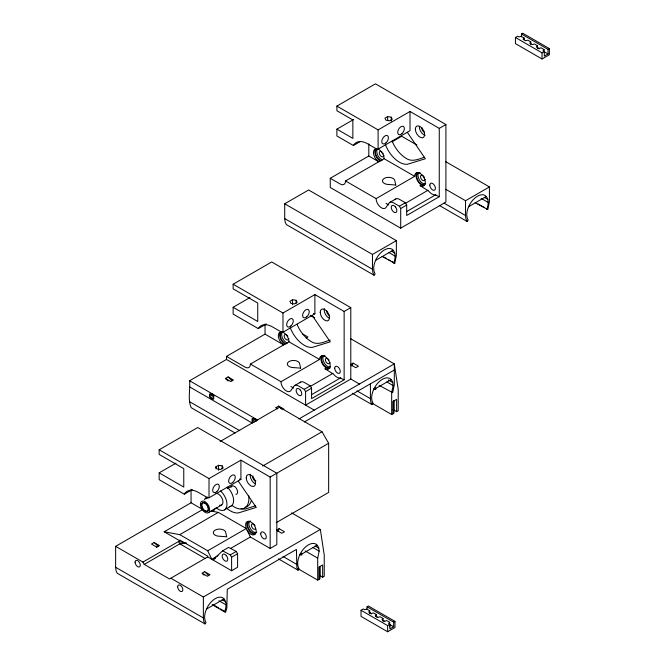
<?xml version="1.0" encoding="UTF-8"?>
<svg xmlns="http://www.w3.org/2000/svg" width="665" height="665" viewBox="0 0 665 665"><rect width="100%" height="100%" fill="white"/><g stroke="black" fill="none" stroke-linecap="round" stroke-linejoin="round"><path stroke-width="1" d="M297.995 568.725L317.695 580.096L317.695 558.143L319.134 551.127L318.768 548.093L317.695 545.716L315.983 544.128A15.229 8.795 -60 0 0 300.746 552.923C298.186 557.677 296.191 563.845 299.067 568.899L298.028 570.188L296.839 567.553L296.432 549.406L227.264 589.331L226.856 607.951L225.668 611.966L224.629 611.875C226.241 607.428 227.322 601.077 222.916 597.86A15.229 8.795 -60 0 0 207.688 606.655C205.119 611.409 203.133 617.569 206 622.631L204.97 623.92L117.223 573.255L116.034 570.62L115.627 567.287L115.627 546.331L191.063 502.782L202.725 509.515L164.172 531.776L179.791 540.786L179.791 540.022L207.721 556.148L207.721 556.913L169.508 578.982L144.239 564.386L142.909 562.083L115.627 546.331M235.069 433.015L191.196 407.678C187.513 399.324 190.448 389.64 189.6 380.754L226.482 359.466L314.229 410.122M191.063 502.782L191.063 489.282M237.596 553.745L237.596 567.253L231.611 570.711L212.858 559.88L222.592 550.844L228.577 547.395L236.266 551.443L237.596 553.745L231.611 557.195L231.611 570.711M226.482 359.466L226.482 356.398L265.036 334.138L265.036 324.013M192.285 489.59L184.313 494.195L159.159 479.673L159.159 472.857L183.764 487.063L183.764 468.626L159.159 454.419L159.159 449.798L197.713 427.537L276.815 473.214L276.815 544.61L270.165 548.45L270.165 477.046L328.66 443.289L322.018 431.776L279.475 407.213L220.148 441.469M299.882 382.799A7.14 4.123 60 0 1 304.254 382.417L310.239 385.866L311.569 388.169L311.569 398.609L344.138 379.806L344.138 311.469L350.788 307.637L350.788 379.033L305.584 405.135L305.584 391.619L304.254 389.316L298.277 385.866A7.14 4.123 60 0 0 293.897 386.257L290.913 390.521A7.523 4.339 60 0 1 287.687 391.519L286.307 390.937A7.523 4.339 60 0 1 280.987 381.718L250.414 364.071A7.531 4.347 60 0 1 245.094 367.147L226.482 356.398M360.497 141.412L353.406 145.51L336.889 135.976L336.889 129.16L352.857 138.378L352.857 119.941L336.889 110.722L336.889 106.101L375.451 83.84L445.907 124.521L445.907 202.069L400.704 228.162L330.247 187.48L330.247 178.278L368.801 156.017L368.801 143.873M379.133 385.334L392.699 392.658L394.303 384.836L394.303 363.888L350.43 338.56M393.73 263.19C395.334 258.735 396.415 252.392 392.018 249.175A15.229 8.795 -60 0 0 376.781 257.97C374.22 262.725 372.225 268.884 375.102 273.947L374.062 275.235L286.324 224.571L285.127 221.935L284.72 218.602L284.72 203.789L308.618 189.991L396.365 240.647L396.365 255.46L394.761 263.282L382.084 256.466M395.002 199.691A7.14 4.123 60 0 1 399.382 199.3L405.359 202.758L406.689 205.061L406.689 215.502L439.257 196.699L439.266 128.362L445.907 124.521M445.55 161.587L489.423 186.923L489.423 201.728L487.827 209.55L475.151 202.742M209.575 396.739L209.575 393.979L211.645 393.788L213.714 396.373L213.714 399.133L211.645 399.316L209.575 396.739L213.041 394.736M256.657 420.596L253.182 422.599L252.143 421.319L252.143 418.559L254.213 418.368L256.291 420.953M352.309 393.239L372.001 404.611L373.04 403.322C370.164 398.269 372.159 392.101 374.728 387.346A15.229 8.795 -60 0 1 389.956 378.551L391.668 380.139L392.741 382.516L393.106 385.55L391.668 392.566L391.668 414.519L371.968 403.148M439.374 205.477L467.129 221.503L468.16 220.215C465.284 215.161 467.279 208.993 469.847 204.238A15.229 8.795 -60 0 1 485.076 195.444C489.482 198.66 488.401 205.011 486.788 209.458M258.286 328.618L258.535 328.078A22.56 13.026 60 0 1 272.351 326.839L280.863 331.752L282.982 332.209L314.894 313.789L314.886 294.587L282.982 312.999L233.132 284.221L233.132 288.843L257.737 303.049L257.737 321.486L233.132 307.28L233.132 314.096L258.286 328.618L266.266 324.013M184.313 494.195L184.554 493.646A22.56 13.026 60 0 1 198.378 492.416L206.89 497.329L209.01 497.786L240.921 479.365L240.905 460.163L209.01 478.576L159.159 449.798M353.406 145.51L353.655 144.962A22.56 13.026 60 0 1 367.471 143.731L375.983 148.644L378.102 149.101L410.014 130.681L410.006 111.479L378.102 129.891L336.889 106.101M351.793 365.916L353.123 363.107L358.435 366.174L355.783 367.712L350.463 364.636L353.123 363.107M277.82 531.493L279.15 528.683L284.462 531.751L281.802 533.288L276.49 530.213L279.15 528.683M521.46 36.783L521.46 34.015L522.79 33.25L549.373 48.603L549.373 54.738L542.033 58.985L515.442 43.632L515.442 37.489L517.736 36.168L519.008 36.899L521.185 36.317L524.12 38.013L523.106 39.268L525.658 40.74L527.835 40.158L530.77 41.853L530.77 44.613M530.77 41.853L529.756 43.109L532.308 44.58L534.477 43.99L537.42 45.686L537.42 48.454M537.42 45.686L536.406 46.941L538.949 48.412L541.127 47.83L544.061 49.526L544.061 51.371M544.061 49.526L543.047 50.781L544.327 51.521L544.327 56.126L548.043 53.973L548.043 49.368L521.46 34.015M367.047 609.547L367.047 606.788L368.377 606.014L394.96 621.368L394.96 627.511L387.62 631.75L361.029 616.397L361.029 610.262L363.323 608.932L364.595 609.672L366.772 609.082L369.707 610.778L368.693 612.033L371.245 613.504L373.422 612.922L376.357 614.618L376.357 616.463M376.357 614.618L375.343 615.873L377.895 617.344L380.064 616.763L383.007 618.458L383.007 621.218M383.007 618.458L381.993 619.714L384.536 621.185L386.714 620.595L389.648 622.29L389.648 626.895M389.648 622.29L388.634 623.546L389.914 624.285L389.914 628.89L393.63 626.738L393.63 622.132L367.047 606.788M384.087 155.627L383.273 156.383A3.009 1.737 60 0 1 380.53 155.801A3.009 1.737 60 0 1 379.432 152.102A3.009 1.737 60 0 1 381.984 152.036M425.301 179.425L424.486 180.182A3.009 1.737 60 0 1 421.278 178.976A3.009 1.737 60 0 1 421.278 175.219A3.009 1.737 60 0 1 424.486 177.721M288.967 338.734L288.153 339.491A3.009 1.737 60 0 1 285.41 338.909A3.009 1.737 60 0 1 284.312 335.21A3.009 1.737 60 0 1 286.856 335.143M330.181 362.533L329.366 363.29A3.009 1.737 60 0 1 326.623 362.699A3.009 1.737 60 0 1 325.526 359A3.009 1.737 60 0 1 328.069 358.942M336.889 129.16L353.73 119.442M387.653 116.608L384.993 118.146L385.966 120.24L389.599 120.806L392.259 119.268L391.286 117.173L387.653 116.608L387.653 120.606M515.442 37.489L542.033 52.843L544.327 51.521M548.043 49.368L549.373 48.603M391.943 141.886L401.685 136.258L416.905 145.045M330.247 178.278L340.214 184.039A7.531 4.347 60 0 0 345.542 180.963L384.096 158.702L414.661 176.35A7.531 4.347 60 0 1 419.981 173.274A7.531 4.347 60 0 1 425.309 182.493A7.531 4.347 60 0 1 419.981 185.568L428.626 191.063A9.401 5.428 60 0 0 435.276 194.895L439.257 196.699M414.661 176.35L376.107 198.611L345.542 180.963M233.132 284.221L271.686 261.96L350.788 307.637M389.823 202.401L395.808 198.951M376.116 198.611A7.523 4.339 60 0 0 381.427 207.821L382.807 208.411A7.523 4.339 60 0 0 386.033 207.414L389.025 203.149A7.14 4.123 60 0 1 393.397 202.758L399.374 206.208L405.359 202.758M405.176 203.448L428.061 190.232M400.704 228.162L400.704 208.511L406.689 205.061M233.132 307.28L249.974 297.554M406.789 211.495L435.841 194.72M292.534 299.716L289.874 301.253L290.846 303.348L294.479 303.913L297.139 302.375L296.166 300.281L292.534 299.716L292.534 304.711M284.72 203.789L372.466 254.446L396.365 240.647M445.824 189.35L465.525 200.722L489.423 186.923M375.634 260.364L393.165 250.24M468.692 206.632L486.223 196.516M225.46 378.468L228.12 376.939L233.44 380.006L230.78 381.544L225.46 378.468L228.12 381.028M250.414 364.071L288.976 341.81L319.541 359.457A7.531 4.347 60 0 1 324.861 356.382A7.531 4.347 60 0 1 330.189 365.609A7.531 4.347 60 0 1 324.861 368.676L333.506 374.171A9.401 5.428 60 0 0 340.148 378.003L344.138 379.806M306.149 338.028L307.92 337.005L302.6 333.938M209.583 395.367L212.185 393.863M210.614 398.019L214.08 396.016M211.645 399.316L213.374 398.318M319.541 359.457L280.987 381.718M294.703 385.509L300.688 382.059M159.159 472.857L175.992 463.131M304.254 389.316L310.239 385.866M252.151 419.947L254.753 418.443M310.048 386.556L332.941 373.339M252.143 421.319L255.609 419.316M277.313 408.917L275.983 407.637L278.643 406.107L283.955 409.175M305.584 391.619L311.569 388.169M311.669 394.603L340.713 377.828M215.901 466.83L218.561 465.292L222.193 465.857L223.166 467.952L220.506 469.49L216.873 468.925L215.901 466.83L215.901 468.825M298.934 418.95L394.303 363.888L398.219 389.474L398.219 410.737L396.623 411.66L393.04 409.59M304.329 421.976L394.303 370.031M373.572 389.74L391.103 379.624M262.692 466.024L322.018 431.776M227.488 488.6L231.919 486.04M156.366 547.37L159.467 545.583L154.147 542.515L151.487 544.045L156.807 547.12M208.311 512.707L221.603 505.034M164.172 531.776L179.791 534.652L218.344 512.391L246.283 528.525L250.364 537.012L270.165 548.45M224.429 509.914L231.071 506.082M391.668 414.519L393.963 413.189L393.963 400.912M142.909 562.083L179.791 540.786M144.239 564.386L179.799 543.854L186.466 543.072L178.469 541.551L179.799 543.854L205.069 558.442M179.791 534.652L207.721 550.778L246.283 528.525L245.568 525.034A7.531 4.347 60 0 1 252.268 522.964A7.531 4.347 60 0 1 255.501 533.845A7.531 4.347 60 0 1 247.122 530.279M207.721 556.913L211.811 559.265L218.087 555.641M230.639 548.401L250.364 537.012M276.175 522.715L328.66 492.416L328.66 443.289M212.858 559.88L215.427 558.4M222.592 550.844L230.281 554.893L236.266 551.443M204.67 571.676L202.01 573.213L207.322 576.281L209.982 574.751L204.67 571.676L208.652 575.516M170.839 578.209L203.365 596.995L320.331 529.465L324.246 555.051L324.246 576.314L322.65 577.237L319.965 575.682M206.541 609.049L224.072 598.924M299.599 555.317L317.13 545.2M317.695 580.096L319.99 578.766L319.99 566.489M361.029 610.262L387.62 625.607L389.914 624.285M393.63 622.132L394.96 621.368M424.428 157.231C418.485 159.193 411.859 162.368 406.024 158.312C401.294 155.386 397.612 151.13 394.744 146.408A22.56 13.026 60 0 1 392.209 141.13M330.247 340.048C323.996 341.926 317.055 345.709 310.904 341.428C306.174 338.493 302.492 334.237 299.624 329.516A22.56 13.026 60 0 1 297.089 324.237M255.327 505.915L244.903 509.141L241.054 508.758M218.344 512.391L211.054 511.044A7.531 4.347 60 0 0 214.82 508.875M313.473 313.489L314.894 313.789M239.5 479.058L240.921 479.365M388.792 204.953L386.041 203.365M293.672 388.061L290.913 386.473M537.411 47.83L539.182 48.861M544.502 51.928L548.043 53.973M410.006 111.479L439.266 128.362M484.286 197.347L487.861 199.409M481.069 198.303L488.226 202.443M477.977 203.864L484.245 207.488M368.801 156.017L378.767 161.778A7.531 4.347 60 0 1 373.447 152.551A7.531 4.347 60 0 1 378.767 149.484A7.531 4.347 60 0 1 384.096 158.702M444.037 203.124L465.525 215.526L465.932 218.86L467.129 221.503M391.219 251.071L394.802 253.141M388.9 252.55L395.168 256.166M384.021 257.081L386.706 258.627M388.493 259.666L390.288 260.697M392.076 261.727L394.761 263.282M284.72 218.602L372.466 269.259L372.874 272.592L374.062 275.235M314.886 294.587L344.138 311.469M310.139 315.301L314.62 317.878M388.269 379.939L392.741 382.516M386.839 381.926L393.106 385.55M373.938 388.56L375.717 389.582L375.717 387.537M350.788 379.033L359.424 384.021M265.036 334.138L283.647 344.886A7.531 4.347 60 0 1 278.327 335.667A7.531 4.347 60 0 1 283.647 332.591A7.531 4.347 60 0 1 288.976 341.81M356.972 390.879L370.405 398.634L370.812 401.976L372.001 404.611M275.983 407.637L277.754 408.659M189.6 380.754L257.646 420.047M189.6 386.897L252.268 423.081M189.6 401.71L239.732 430.654M240.905 460.163L270.165 477.046M291.677 512.923L320.331 529.465M315.185 546.032L318.768 548.093M312.866 547.503L319.134 551.127M305.16 550.911L317.695 558.143M299.965 554.136L301.744 555.159L301.744 553.114M282.999 556.455L296.432 564.211M278.336 558.816L298.028 570.188M369.707 612.922L371.477 613.945M375.908 616.505L377.678 617.527M382.998 620.603L384.769 621.625M389.2 624.186L393.63 626.738M222.127 599.755L225.709 601.825M218.91 600.719L226.067 604.851M213.132 604.726L218.502 607.827M220.298 608.866L225.668 611.966M212.093 604.635L224.629 611.875M115.627 567.287L203.365 617.943L203.773 621.276L204.97 623.92M278.643 406.107L281.968 409.299M228.12 376.939L232.11 380.771M202.675 573.853L204.005 575.134M154.147 542.515L158.137 546.347M407.354 132.385L425.359 158.736L407.354 164.288A22.56 13.026 60 0 1 385.559 144.962M312.234 315.493L330.239 341.843L312.234 347.396A22.56 13.026 60 0 1 290.439 328.078M238.261 481.069L256.266 507.42L238.261 512.973A22.56 13.026 60 0 1 226.15 507.827M399.374 206.208L400.704 208.511M230.281 554.893L231.611 557.195M207.721 550.778L211.811 559.265M542.033 52.843L542.033 58.985M524.12 38.013L524.12 39.858M465.525 200.722L465.525 215.526M396.623 411.66L396.623 399.374L392.899 401.527L392.899 413.805M393.705 400.97L393.705 411.203M391.286 117.173L391.286 121.171M387.62 625.607L387.62 631.75M378.102 129.891L378.102 149.101M372.466 254.446L372.466 269.259M370.405 383.83L370.405 398.634M369.707 610.778L369.707 613.546M322.65 577.237L322.65 564.951L318.926 567.104L318.926 579.381M319.732 566.547L319.732 576.779M296.166 300.281L296.166 303.282M282.982 312.999L282.982 332.209M222.193 465.857L222.193 468.85M218.561 465.292L218.561 470.288M209.01 478.576L209.01 497.786M203.365 596.995L203.365 617.943M227.197 487.146A12.219 7.057 60 0 1 233.531 499.141A12.219 7.057 60 0 1 229.284 506.63M220.556 490.986A12.219 7.057 60 0 1 226.665 506.738A12.219 7.057 60 0 1 216.083 507.678M215.992 493.339A6.583 3.799 60 0 1 222.617 499.756A6.583 3.799 60 0 1 219.525 505.217M251.054 501.102A20.681 11.937 60 0 1 245.053 507.312M248.71 495.807A20.681 11.937 60 0 1 231.977 505.467M231.063 487.27A4.697 2.71 60 0 1 236.291 488.235A4.697 2.71 60 0 1 235.934 494.394M255.942 480.953A3.009 1.737 60 0 1 253.373 479.083A3.009 1.737 60 0 1 253.032 475.924M255.393 528.866A3.009 1.737 60 0 1 251.703 526.738A3.009 1.737 60 0 1 253.548 524.12M254.097 524.519A3.009 1.737 60 0 1 255.052 525.707M213.665 510.404A7.531 4.347 60 0 1 212.384 510.279M205.859 498.983A7.531 4.347 60 0 1 207.239 497.029M206.973 498.534A6.583 3.799 60 0 1 208.677 497.553M214.296 509.249A6.583 3.799 60 0 1 213.332 509.54M254.878 534.203A7.531 4.347 60 0 1 248.452 529.515A7.531 4.347 60 0 1 247.604 521.601M256.249 532.349A6.583 3.799 60 0 1 248.926 529.24A6.583 3.799 60 0 1 249.89 521.343M204.529 499.756A7.531 4.347 60 0 1 208.295 497.578M254.878 483.588A6.583 3.799 60 0 1 250.381 474.228M256.84 532.274A6.583 3.799 60 0 1 250.256 528.476A6.583 3.799 60 0 1 250.256 520.87M329.399 315.326A3.009 1.737 60 0 1 326.798 310.821M287.371 335.692A3.009 1.737 60 0 1 287.812 336.332M328.585 359.482A3.009 1.737 60 0 1 329.025 360.131M284.977 344.121A7.531 4.347 60 0 1 280.056 337.479A7.531 4.347 60 0 1 281.212 331.453M286.183 343.855A6.583 3.799 60 0 1 280.68 337.546A6.583 3.799 60 0 1 282.65 331.976M329.956 368.285A7.531 4.347 60 0 1 322.949 364.769A7.531 4.347 60 0 1 321.577 356.033M330.222 366.781A6.583 3.799 60 0 1 322.5 362.907A6.583 3.799 60 0 1 324.986 355.875M328.851 318.011A6.583 3.799 60 0 1 324.354 308.651M329.848 366.997A6.583 3.799 60 0 1 323.83 362.134A6.583 3.799 60 0 1 324.229 355.301M287.513 343.09A6.583 3.799 60 0 1 282.276 337.562A6.583 3.799 60 0 1 283.016 331.503M424.519 132.219A3.009 1.737 60 0 1 421.918 127.705M382.932 153.224A3.009 1.737 60 0 1 383.273 153.931M380.097 161.005A7.531 4.347 60 0 1 375.492 149.126M381.303 160.747A6.583 3.799 60 0 1 375.609 153.657A6.583 3.799 60 0 1 378.892 148.977M423.979 185.518A7.531 4.347 60 0 1 417.545 180.83A7.531 4.347 60 0 1 416.706 172.917M425.342 183.665A6.583 3.799 60 0 1 417.62 179.791A6.583 3.799 60 0 1 420.105 172.767M425.176 135.419A6.583 3.799 60 0 1 419.316 126.849M424.968 183.881A6.583 3.799 60 0 1 419.349 179.791A6.583 3.799 60 0 1 418.609 172.875M382.633 159.982A6.583 3.799 60 0 1 377.404 154.455A6.583 3.799 60 0 1 378.136 148.395M395.775 185.028L387.022 184.363A6.201 3.583 0 0 1 384.245 178.37A6.201 3.583 0 0 1 394.619 179.974L395.775 185.028M300.655 368.136L291.902 367.471A6.201 3.583 0 0 1 289.117 361.477A6.201 3.583 0 0 1 299.499 363.082L300.655 368.136M226.682 536.78L217.929 536.115A6.201 3.583 0 0 1 213.423 532.033A6.201 3.583 0 0 1 220.073 529.091A6.201 3.583 0 0 1 225.734 532.657L226.682 536.78M395.459 206.99L394.786 206.275A3.948 2.278 60 0 0 391.311 206.823A3.948 2.278 60 0 0 393.813 212.044A3.948 2.278 60 0 0 396.855 210.589L396.756 209.699A3.948 2.278 60 0 0 395.459 206.99M300.331 390.097L299.657 389.382A3.948 2.278 60 0 0 296.191 389.939A3.948 2.278 60 0 0 298.693 395.151A3.948 2.278 60 0 0 301.727 393.697L301.636 392.807A3.948 2.278 60 0 0 300.331 390.097M226.358 555.674L225.684 554.959A3.948 2.278 60 0 0 222.218 555.508A3.948 2.278 60 0 0 224.72 560.728A3.948 2.278 60 0 0 227.754 559.273L227.663 558.384A3.948 2.278 60 0 0 226.358 555.674M201.628 505.051A4.796 2.768 60 0 0 206.715 511.377A4.796 2.768 60 0 0 206.715 504.594A4.796 2.768 60 0 0 201.628 505.051A4.697 2.71 60 0 0 206.682 511.285A4.697 2.71 60 0 0 206.682 504.635A4.697 2.71 60 0 0 201.695 505.084M200.373 504.319A6.583 3.799 60 0 0 207.347 513.006A6.583 3.799 60 0 0 207.347 503.696A6.583 3.799 60 0 0 200.373 504.319M260.73 533.787A3.948 2.278 60 0 0 264.911 538.999A3.948 2.278 60 0 0 264.911 533.413A3.948 2.278 60 0 0 260.73 533.787M246.233 477.836A6.583 3.799 60 0 0 253.215 486.514A6.583 3.799 60 0 0 253.215 477.212A6.583 3.799 60 0 0 246.233 477.836M216.848 491.593A4.697 2.71 -60 0 0 218.336 484.311A4.697 2.71 -60 0 0 212.783 489.249A4.697 2.71 -60 0 0 216.848 491.593M232.8 482.383A4.697 2.71 -60 0 0 234.296 475.101A4.697 2.71 -60 0 0 228.735 480.039A4.697 2.71 -60 0 0 232.8 482.383M177.663 586.763A3.666 2.12 60 0 0 181.553 591.592A3.666 2.12 60 0 0 181.553 586.414A3.666 2.12 60 0 0 177.663 586.763M135.095 562.183A3.666 2.12 60 0 0 138.985 567.021A3.666 2.12 60 0 0 138.985 561.834A3.666 2.12 60 0 0 135.095 562.183M334.703 368.211A3.948 2.278 60 0 0 338.884 373.422A3.948 2.278 60 0 0 338.884 367.836A3.948 2.278 60 0 0 334.703 368.211M320.206 312.259A6.583 3.799 60 0 0 327.188 320.937A6.583 3.799 60 0 0 327.188 311.636A6.583 3.799 60 0 0 320.206 312.259M290.821 326.016A4.697 2.71 -60 0 0 292.317 318.743A4.697 2.71 -60 0 0 286.756 323.672A4.697 2.71 -60 0 0 290.821 326.016M306.781 316.806A4.697 2.71 -60 0 0 308.269 309.533A4.697 2.71 -60 0 0 302.708 314.462A4.697 2.71 -60 0 0 306.781 316.806M429.823 185.103A3.948 2.278 60 0 0 434.012 190.315A3.948 2.278 60 0 0 434.012 184.729A3.948 2.278 60 0 0 429.823 185.103M415.334 129.151A6.583 3.799 60 0 0 422.308 137.83A6.583 3.799 60 0 0 422.308 128.528A6.583 3.799 60 0 0 415.334 129.151M385.949 142.909A4.697 2.71 -60 0 0 387.437 135.627A4.697 2.71 -60 0 0 381.876 140.564A4.697 2.71 -60 0 0 385.949 142.909M401.901 133.698A4.697 2.71 -60 0 0 403.389 126.417A4.697 2.71 -60 0 0 397.828 131.354A4.697 2.71 -60 0 0 401.901 133.698"/></g></svg>
